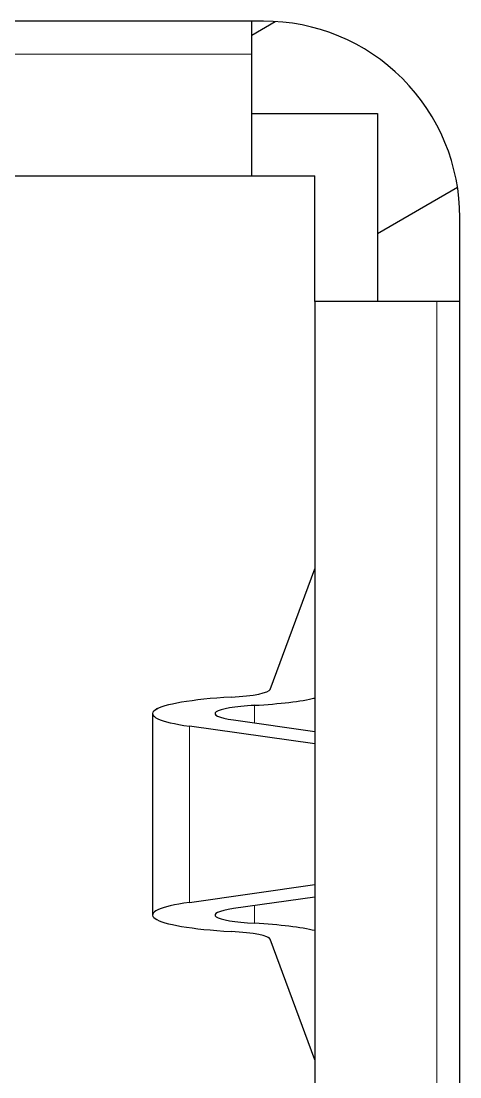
# Model space of a CAD drawing. Extents: x -260425 to 1294666, y -169889 to -2349.
# Drawn here: x 999817.7 to 999840, y -26521.3 to -26467.5 of the extents above; entities that cross this region are included whole.
import ezdxf

# ---------------------------------------------------------------- set-up
doc = ezdxf.new("R2010")
doc.units = 0
doc.header["$LTSCALE"] = 100
doc.layers.add('case', color=7, linetype='Continuous')

# ---------------------------------------------------------------- blocks, each defined once
blk = doc.blocks.new('АТС')
at = {"layer": 'case', "lineweight": 25}
for points in [[(1373, 0.992), (1373, 0.992), (1328, 0.992), (1328, 0.992)], [(1372.4, -0.687), (1372.4, -0.687), (1372.4, 0.992), (1372.4, 0.992)], [(1372.4, 0.284), (1372.4, 0.284), (1373.596, 0.975), (1373.596, 0.975)], [(1372.4, -6.887), (1372.4, -6.887), (1372.4, -0.687), (1372.4, -0.687)], [(1372.4, -3.707), (1372.4, -3.707), (1378.8, -3.707), (1378.8, -3.707)], [(1378.8, -3.707), (1378.8, -3.707), (1378.8, -13.288), (1378.8, -13.288)], [(1327.6, -6.887), (1327.6, -6.887), (1372.4, -6.887), (1372.4, -6.887)], [(1372.4, -6.887), (1372.4, -6.887), (1375.62, -6.887), (1375.62, -6.887)], [(1375.62, -13.288), (1375.62, -13.288), (1375.62, -6.887), (1375.62, -6.887)], [(1382.884, -7.486), (1382.884, -7.486), (1378.8, -9.844), (1378.8, -9.844)], [(1383, -129.008), (1383, -129.008), (1383, -9.008), (1383, -9.008)], [(1375.62, -13.288), (1375.62, -13.288), (1375.62, -125.488), (1375.62, -125.488)], [(1381.82, -13.288), (1381.82, -13.288), (1375.62, -13.288), (1375.62, -13.288)], [(1383, -13.288), (1383, -13.288), (1381.82, -13.288), (1381.82, -13.288)], [(1373.343, -33.026), (1373.343, -33.026), (1375.62, -26.888), (1375.62, -26.888)], [(1371.347, -33.422), (1372.499, -33.356), (1373.278, -33.202), (1373.343, -33.026)], [(1371.347, -33.422), (1372.499, -33.356), (1373.278, -33.202), (1373.343, -33.026)], [(1371.347, -33.422), (1372.499, -33.356), (1373.278, -33.202), (1373.343, -33.026)], [(1371.347, -33.422), (1372.499, -33.356), (1373.278, -33.202), (1373.343, -33.026)], [(1371.347, -33.422), (1372.499, -33.356), (1373.278, -33.202), (1373.343, -33.026)], [(1371.347, -33.422), (1372.499, -33.356), (1373.278, -33.202), (1373.343, -33.026)], [(1371.347, -33.422), (1372.499, -33.356), (1373.278, -33.202), (1373.343, -33.026)], [(1371.347, -33.422), (1372.499, -33.356), (1373.278, -33.202), (1373.343, -33.026)], [(1371.347, -33.422), (1372.499, -33.356), (1373.278, -33.202), (1373.343, -33.026)], [(1371.347, -33.422), (1372.499, -33.356), (1373.278, -33.202), (1373.343, -33.026)], [(1371.347, -33.422), (1372.499, -33.356), (1373.278, -33.202), (1373.343, -33.026)], [(1371.347, -33.422), (1372.499, -33.356), (1373.278, -33.202), (1373.343, -33.026)], [(1371.347, -33.422), (1372.499, -33.356), (1373.278, -33.202), (1373.343, -33.026)], [(1371.347, -33.422), (1372.499, -33.356), (1373.278, -33.202), (1373.343, -33.026)], [(1371.347, -33.422), (1372.499, -33.356), (1373.278, -33.202), (1373.343, -33.026)], [(1371.347, -33.422), (1372.499, -33.356), (1373.278, -33.202), (1373.343, -33.026)], [(1371.347, -33.422), (1372.499, -33.356), (1373.278, -33.202), (1373.343, -33.026)], [(1371.347, -33.422), (1372.499, -33.356), (1373.278, -33.202), (1373.343, -33.026)], [(1371.347, -33.422), (1372.499, -33.356), (1373.278, -33.202), (1373.343, -33.026)], [(1371.347, -33.422), (1372.499, -33.356), (1373.278, -33.202), (1373.343, -33.026)], [(1371.347, -33.422), (1372.499, -33.356), (1373.278, -33.202), (1373.343, -33.026)], [(1373.343, -33.026), (1373.343, -33.026), (1373.343, -33.026), (1373.343, -33.026)], [(1371.347, -33.422), (1371.347, -33.422), (1371.347, -33.422), (1371.347, -33.422)], [(1371.347, -33.422), (1371.347, -33.422), (1371.347, -33.422), (1371.347, -33.422)], [(1372.539, -33.839), (1373.825, -33.766), (1374.907, -33.635), (1375.62, -33.466)], [(1372.539, -33.839), (1373.825, -33.766), (1374.907, -33.635), (1375.62, -33.466)], [(1372.539, -33.839), (1373.825, -33.766), (1374.907, -33.635), (1375.62, -33.466)], [(1372.539, -33.839), (1373.825, -33.766), (1374.907, -33.635), (1375.62, -33.466)], [(1372.539, -33.839), (1373.825, -33.766), (1374.907, -33.635), (1375.62, -33.466)], [(1372.539, -33.839), (1373.825, -33.766), (1374.907, -33.635), (1375.62, -33.466)], [(1372.539, -33.839), (1373.825, -33.766), (1374.907, -33.635), (1375.62, -33.466)], [(1372.539, -33.839), (1373.825, -33.766), (1374.907, -33.635), (1375.62, -33.466)], [(1372.539, -33.839), (1373.825, -33.766), (1374.907, -33.635), (1375.62, -33.466)], [(1372.539, -33.839), (1373.825, -33.766), (1374.907, -33.635), (1375.62, -33.466)], [(1372.539, -33.84), (1373.825, -33.766), (1374.907, -33.635), (1375.62, -33.466)], [(1372.539, -33.84), (1373.825, -33.766), (1374.907, -33.635), (1375.62, -33.466)], [(1372.539, -33.84), (1373.825, -33.766), (1374.907, -33.635), (1375.62, -33.466)], [(1372.539, -33.84), (1373.825, -33.766), (1374.907, -33.635), (1375.62, -33.467)], [(1372.539, -33.84), (1373.825, -33.766), (1374.907, -33.635), (1375.62, -33.467)], [(1372.539, -33.84), (1373.825, -33.766), (1374.907, -33.635), (1375.62, -33.467)], [(1372.539, -33.84), (1373.825, -33.766), (1374.907, -33.635), (1375.62, -33.467)], [(1372.539, -33.84), (1373.825, -33.766), (1374.907, -33.635), (1375.62, -33.467)], [(1372.539, -33.84), (1373.825, -33.766), (1374.907, -33.635), (1375.62, -33.467)], [(1372.539, -33.84), (1373.825, -33.766), (1374.907, -33.635), (1375.62, -33.467)], [(1372.539, -33.84), (1373.825, -33.766), (1374.907, -33.635), (1375.62, -33.467)], [(1372.539, -33.839), (1372.539, -33.839), (1372.539, -33.84), (1372.539, -33.84)], [(1372.539, -33.839), (1372.539, -33.839), (1372.539, -33.84), (1372.539, -33.84)], [(1375.62, -33.466), (1375.62, -33.466), (1375.62, -33.467), (1375.62, -33.467)], [(1367.346, -34.262), (1367.346, -34.262), (1367.346, -44.513), (1367.346, -44.513)], [(1367.474, -34.081), (1367.474, -34.081), (1367.474, -34.082), (1367.474, -34.082)], [(1370.59, -34.171), (1370.59, -34.171), (1370.59, -34.171), (1370.59, -34.171)], [(1375.62, -35.808), (1375.62, -35.808), (1369.22, -34.902), (1369.22, -34.902)], [(1369.22, -34.902), (1369.22, -34.902), (1369.22, -34.903), (1369.22, -34.903)], [(1371.469, -34.584), (1371.469, -34.584), (1371.469, -34.584), (1371.469, -34.584)], [(1371.469, -34.584), (1371.469, -34.584), (1375.62, -35.172), (1375.62, -35.172)], [(1369.22, -43.873), (1369.22, -43.873), (1375.62, -42.967), (1375.62, -42.967)], [(1369.22, -43.873), (1369.22, -43.873), (1369.22, -43.873), (1369.22, -43.873)], [(1375.62, -43.603), (1375.62, -43.603), (1371.469, -44.191), (1371.469, -44.191)], [(1370.59, -44.604), (1370.59, -44.604), (1370.59, -44.604), (1370.59, -44.604)], [(1371.469, -44.191), (1371.469, -44.191), (1371.469, -44.191), (1371.469, -44.191)], [(1367.474, -44.694), (1367.474, -44.694), (1367.474, -44.694), (1367.474, -44.694)], [(1372.539, -44.936), (1372.539, -44.936), (1372.539, -44.936), (1372.539, -44.936)], [(1375.62, -45.309), (1374.907, -45.14), (1373.825, -45.009), (1372.539, -44.936)], [(1372.539, -44.936), (1372.539, -44.936), (1372.539, -44.936), (1372.539, -44.936)], [(1375.62, -45.309), (1374.907, -45.14), (1373.825, -45.009), (1372.539, -44.936)], [(1375.62, -45.309), (1374.907, -45.14), (1373.825, -45.009), (1372.539, -44.936)], [(1375.62, -45.309), (1374.907, -45.14), (1373.825, -45.009), (1372.539, -44.936)], [(1375.62, -45.309), (1374.907, -45.14), (1373.825, -45.009), (1372.539, -44.936)], [(1375.62, -45.309), (1374.907, -45.14), (1373.825, -45.009), (1372.539, -44.936)], [(1375.62, -45.309), (1374.907, -45.14), (1373.825, -45.009), (1372.539, -44.936)], [(1375.62, -45.309), (1374.907, -45.14), (1373.825, -45.009), (1372.539, -44.936)], [(1375.62, -45.309), (1374.907, -45.14), (1373.825, -45.009), (1372.539, -44.936)], [(1375.62, -45.309), (1374.907, -45.14), (1373.825, -45.009), (1372.539, -44.936)], [(1375.62, -45.309), (1374.907, -45.14), (1373.825, -45.009), (1372.539, -44.936)], [(1375.62, -45.309), (1374.907, -45.14), (1373.825, -45.009), (1372.539, -44.936)], [(1375.62, -45.309), (1374.907, -45.14), (1373.825, -45.009), (1372.539, -44.936)], [(1375.62, -45.309), (1374.907, -45.14), (1373.825, -45.01), (1372.539, -44.936)], [(1375.62, -45.309), (1374.907, -45.14), (1373.825, -45.01), (1372.539, -44.936)], [(1375.62, -45.309), (1374.907, -45.14), (1373.825, -45.01), (1372.539, -44.936)], [(1375.62, -45.309), (1374.907, -45.141), (1373.825, -45.01), (1372.539, -44.936)], [(1375.62, -45.309), (1374.907, -45.141), (1373.825, -45.01), (1372.539, -44.936)], [(1375.62, -45.309), (1374.907, -45.141), (1373.825, -45.01), (1372.539, -44.936)], [(1375.62, -45.309), (1374.907, -45.141), (1373.825, -45.01), (1372.539, -44.936)], [(1375.62, -45.309), (1374.907, -45.141), (1373.825, -45.01), (1372.539, -44.936)], [(1373.343, -45.749), (1373.278, -45.573), (1372.499, -45.419), (1371.347, -45.353)], [(1371.347, -45.353), (1371.347, -45.353), (1371.347, -45.353), (1371.347, -45.353)], [(1373.343, -45.749), (1373.278, -45.573), (1372.499, -45.419), (1371.347, -45.353)], [(1373.343, -45.749), (1373.278, -45.573), (1372.499, -45.419), (1371.347, -45.353)], [(1373.343, -45.749), (1373.278, -45.573), (1372.499, -45.419), (1371.347, -45.353)], [(1373.343, -45.749), (1373.278, -45.573), (1372.499, -45.419), (1371.347, -45.353)], [(1373.343, -45.749), (1373.278, -45.573), (1372.499, -45.419), (1371.347, -45.353)], [(1373.343, -45.749), (1373.278, -45.573), (1372.499, -45.419), (1371.347, -45.353)], [(1373.343, -45.749), (1373.278, -45.574), (1372.499, -45.419), (1371.347, -45.353)], [(1373.343, -45.749), (1373.278, -45.574), (1372.499, -45.419), (1371.347, -45.353)], [(1373.343, -45.749), (1373.278, -45.574), (1372.499, -45.419), (1371.347, -45.353)], [(1373.343, -45.749), (1373.278, -45.574), (1372.499, -45.419), (1371.347, -45.353)], [(1373.343, -45.749), (1373.278, -45.574), (1372.499, -45.419), (1371.347, -45.353)], [(1373.343, -45.749), (1373.278, -45.574), (1372.499, -45.419), (1371.347, -45.353)], [(1373.343, -45.749), (1373.278, -45.574), (1372.499, -45.419), (1371.347, -45.353)], [(1373.343, -45.749), (1373.278, -45.574), (1372.499, -45.419), (1371.347, -45.353)], [(1373.343, -45.749), (1373.278, -45.574), (1372.499, -45.419), (1371.347, -45.353)], [(1373.343, -45.749), (1373.278, -45.574), (1372.499, -45.419), (1371.347, -45.353)], [(1373.343, -45.749), (1373.278, -45.574), (1372.499, -45.419), (1371.347, -45.353)], [(1373.343, -45.749), (1373.278, -45.574), (1372.499, -45.419), (1371.347, -45.353)], [(1373.343, -45.749), (1373.278, -45.574), (1372.499, -45.419), (1371.347, -45.353)], [(1373.343, -45.749), (1373.278, -45.574), (1372.499, -45.419), (1371.347, -45.353)], [(1371.347, -45.353), (1371.347, -45.353), (1371.347, -45.353), (1371.347, -45.353)], [(1375.62, -45.309), (1375.62, -45.309), (1375.62, -45.309), (1375.62, -45.309)], [(1375.62, -51.887), (1375.62, -51.887), (1373.343, -45.749), (1373.343, -45.749)], [(1373.343, -45.749), (1373.343, -45.749), (1373.343, -45.749), (1373.343, -45.749)]]:
    blk.add_open_spline(points, degree=3, dxfattribs=at)
for points in [[(1383, -9.008), (1383, -6.355), (1381.946, -3.812), (1380.071, -1.936), (1380.071, -1.936), (1378.196, -0.061), (1375.652, 0.992), (1373, 0.992)], [(1371.347, -33.422), (1369.356, -33.536), (1367.902, -33.784), (1367.474, -34.081), (1367.474, -34.081), (1367.046, -34.379), (1367.702, -34.688), (1369.22, -34.902)], [(1371.347, -33.422), (1369.356, -33.536), (1367.902, -33.784), (1367.474, -34.081), (1367.474, -34.081), (1367.046, -34.379), (1367.702, -34.688), (1369.22, -34.902)], [(1371.347, -33.422), (1369.356, -33.536), (1367.902, -33.784), (1367.474, -34.081), (1367.474, -34.081), (1367.046, -34.379), (1367.702, -34.688), (1369.22, -34.902)], [(1371.347, -33.422), (1369.356, -33.536), (1367.902, -33.784), (1367.474, -34.081), (1367.474, -34.081), (1367.046, -34.379), (1367.702, -34.688), (1369.22, -34.902)], [(1371.347, -33.422), (1369.356, -33.536), (1367.902, -33.784), (1367.474, -34.081), (1367.474, -34.081), (1367.046, -34.379), (1367.702, -34.688), (1369.22, -34.902)], [(1371.347, -33.422), (1369.356, -33.536), (1367.902, -33.784), (1367.474, -34.081), (1367.474, -34.081), (1367.046, -34.379), (1367.702, -34.688), (1369.22, -34.903)], [(1371.347, -33.422), (1369.356, -33.536), (1367.902, -33.784), (1367.474, -34.081), (1367.474, -34.081), (1367.046, -34.379), (1367.702, -34.688), (1369.22, -34.903)], [(1371.347, -33.422), (1369.356, -33.536), (1367.902, -33.784), (1367.474, -34.082), (1367.474, -34.082), (1367.046, -34.379), (1367.702, -34.688), (1369.22, -34.903)], [(1371.347, -33.422), (1369.356, -33.536), (1367.902, -33.784), (1367.474, -34.082), (1367.474, -34.082), (1367.046, -34.379), (1367.702, -34.688), (1369.22, -34.903)], [(1371.347, -33.422), (1369.356, -33.536), (1367.902, -33.784), (1367.474, -34.082), (1367.474, -34.082), (1367.046, -34.379), (1367.702, -34.688), (1369.22, -34.903)], [(1371.347, -33.422), (1369.356, -33.536), (1367.902, -33.784), (1367.474, -34.082), (1367.474, -34.082), (1367.046, -34.379), (1367.702, -34.688), (1369.22, -34.903)], [(1371.347, -33.422), (1369.356, -33.536), (1367.902, -33.784), (1367.474, -34.082), (1367.474, -34.082), (1367.046, -34.379), (1367.702, -34.688), (1369.22, -34.903)], [(1371.347, -33.422), (1369.356, -33.536), (1367.902, -33.784), (1367.474, -34.082), (1367.474, -34.082), (1367.046, -34.379), (1367.702, -34.688), (1369.22, -34.903)], [(1371.347, -33.422), (1369.356, -33.536), (1367.902, -33.784), (1367.474, -34.082), (1367.474, -34.082), (1367.046, -34.379), (1367.702, -34.688), (1369.22, -34.903)], [(1371.347, -33.422), (1369.356, -33.536), (1367.902, -33.784), (1367.474, -34.082), (1367.474, -34.082), (1367.046, -34.379), (1367.702, -34.688), (1369.22, -34.903)], [(1371.347, -33.422), (1369.356, -33.536), (1367.902, -33.784), (1367.474, -34.082), (1367.474, -34.082), (1367.046, -34.379), (1367.702, -34.688), (1369.22, -34.903)], [(1371.347, -33.422), (1369.356, -33.536), (1367.902, -33.784), (1367.474, -34.082), (1367.474, -34.082), (1367.046, -34.379), (1367.702, -34.688), (1369.22, -34.903)], [(1371.347, -33.422), (1369.356, -33.536), (1367.902, -33.784), (1367.474, -34.082), (1367.474, -34.082), (1367.046, -34.379), (1367.702, -34.688), (1369.22, -34.903)], [(1371.347, -33.422), (1369.356, -33.536), (1367.902, -33.784), (1367.474, -34.082), (1367.474, -34.082), (1367.046, -34.379), (1367.702, -34.688), (1369.22, -34.903)], [(1371.347, -33.422), (1369.356, -33.536), (1367.902, -33.784), (1367.474, -34.082), (1367.474, -34.082), (1367.046, -34.38), (1367.702, -34.688), (1369.22, -34.903)], [(1371.347, -33.422), (1369.356, -33.536), (1367.902, -33.784), (1367.474, -34.082), (1367.474, -34.082), (1367.046, -34.38), (1367.702, -34.688), (1369.22, -34.903)], [(1372.539, -33.839), (1371.537, -33.897), (1370.806, -34.021), (1370.59, -34.171), (1370.59, -34.171), (1370.375, -34.321), (1370.705, -34.476), (1371.469, -34.584)], [(1372.539, -33.839), (1371.537, -33.897), (1370.806, -34.021), (1370.59, -34.171), (1370.59, -34.171), (1370.375, -34.321), (1370.705, -34.476), (1371.469, -34.584)], [(1372.539, -33.839), (1371.537, -33.897), (1370.806, -34.021), (1370.59, -34.171), (1370.59, -34.171), (1370.375, -34.321), (1370.705, -34.476), (1371.469, -34.584)], [(1372.539, -33.839), (1371.537, -33.897), (1370.806, -34.021), (1370.59, -34.171), (1370.59, -34.171), (1370.375, -34.321), (1370.705, -34.476), (1371.469, -34.584)], [(1372.539, -33.839), (1371.537, -33.897), (1370.806, -34.021), (1370.59, -34.171), (1370.59, -34.171), (1370.375, -34.321), (1370.705, -34.476), (1371.469, -34.584)], [(1372.539, -33.839), (1371.537, -33.897), (1370.806, -34.021), (1370.59, -34.171), (1370.59, -34.171), (1370.375, -34.321), (1370.705, -34.476), (1371.469, -34.584)], [(1372.539, -33.839), (1371.537, -33.897), (1370.806, -34.021), (1370.59, -34.171), (1370.59, -34.171), (1370.375, -34.321), (1370.705, -34.476), (1371.469, -34.584)], [(1372.539, -33.839), (1371.537, -33.897), (1370.806, -34.021), (1370.59, -34.171), (1370.59, -34.171), (1370.375, -34.321), (1370.705, -34.476), (1371.469, -34.584)], [(1372.539, -33.839), (1371.537, -33.897), (1370.806, -34.021), (1370.59, -34.171), (1370.59, -34.171), (1370.375, -34.321), (1370.705, -34.476), (1371.469, -34.584)], [(1372.539, -33.839), (1371.537, -33.897), (1370.806, -34.021), (1370.59, -34.171), (1370.59, -34.171), (1370.375, -34.321), (1370.705, -34.476), (1371.469, -34.584)], [(1372.539, -33.84), (1371.537, -33.897), (1370.806, -34.021), (1370.59, -34.171), (1370.59, -34.171), (1370.375, -34.321), (1370.705, -34.476), (1371.469, -34.584)], [(1372.539, -33.84), (1371.537, -33.897), (1370.806, -34.021), (1370.59, -34.171), (1370.59, -34.171), (1370.375, -34.321), (1370.705, -34.476), (1371.469, -34.584)], [(1372.539, -33.84), (1371.537, -33.897), (1370.806, -34.021), (1370.59, -34.171), (1370.59, -34.171), (1370.375, -34.321), (1370.705, -34.476), (1371.469, -34.584)], [(1372.539, -33.84), (1371.537, -33.897), (1370.806, -34.021), (1370.59, -34.171), (1370.59, -34.171), (1370.375, -34.321), (1370.705, -34.476), (1371.469, -34.584)], [(1372.539, -33.84), (1371.537, -33.897), (1370.806, -34.021), (1370.59, -34.171), (1370.59, -34.171), (1370.375, -34.321), (1370.705, -34.476), (1371.469, -34.584)], [(1372.539, -33.84), (1371.537, -33.897), (1370.806, -34.021), (1370.59, -34.171), (1370.59, -34.171), (1370.375, -34.321), (1370.705, -34.476), (1371.469, -34.584)], [(1372.539, -33.84), (1371.537, -33.897), (1370.806, -34.021), (1370.59, -34.171), (1370.59, -34.171), (1370.375, -34.321), (1370.705, -34.476), (1371.469, -34.584)], [(1372.539, -33.84), (1371.537, -33.897), (1370.806, -34.022), (1370.59, -34.171), (1370.59, -34.171), (1370.375, -34.321), (1370.705, -34.476), (1371.469, -34.584)], [(1372.539, -33.84), (1371.537, -33.897), (1370.806, -34.022), (1370.59, -34.171), (1370.59, -34.171), (1370.375, -34.321), (1370.705, -34.476), (1371.469, -34.584)], [(1372.539, -33.84), (1371.537, -33.897), (1370.806, -34.022), (1370.59, -34.171), (1370.59, -34.171), (1370.375, -34.321), (1370.705, -34.476), (1371.469, -34.584)], [(1372.539, -33.84), (1371.537, -33.897), (1370.806, -34.022), (1370.59, -34.171), (1370.59, -34.171), (1370.375, -34.321), (1370.705, -34.476), (1371.469, -34.584)], [(1369.22, -43.873), (1367.702, -44.087), (1367.046, -44.396), (1367.474, -44.694), (1367.474, -44.694), (1367.902, -44.991), (1369.356, -45.239), (1371.347, -45.353)], [(1369.22, -43.873), (1367.702, -44.087), (1367.046, -44.396), (1367.474, -44.694), (1367.474, -44.694), (1367.902, -44.991), (1369.356, -45.239), (1371.347, -45.353)], [(1369.22, -43.873), (1367.702, -44.088), (1367.046, -44.396), (1367.474, -44.694), (1367.474, -44.694), (1367.902, -44.991), (1369.356, -45.239), (1371.347, -45.353)], [(1369.22, -43.873), (1367.702, -44.088), (1367.046, -44.396), (1367.474, -44.694), (1367.474, -44.694), (1367.902, -44.991), (1369.356, -45.239), (1371.347, -45.353)], [(1369.22, -43.873), (1367.702, -44.088), (1367.046, -44.396), (1367.474, -44.694), (1367.474, -44.694), (1367.902, -44.991), (1369.356, -45.239), (1371.347, -45.353)], [(1369.22, -43.873), (1367.702, -44.088), (1367.046, -44.396), (1367.474, -44.694), (1367.474, -44.694), (1367.902, -44.992), (1369.356, -45.239), (1371.347, -45.353)], [(1369.22, -43.873), (1367.702, -44.088), (1367.046, -44.396), (1367.474, -44.694), (1367.474, -44.694), (1367.902, -44.992), (1369.356, -45.239), (1371.347, -45.353)], [(1369.22, -43.873), (1367.702, -44.088), (1367.046, -44.396), (1367.474, -44.694), (1367.474, -44.694), (1367.902, -44.992), (1369.356, -45.239), (1371.347, -45.353)], [(1369.22, -43.873), (1367.702, -44.088), (1367.046, -44.396), (1367.474, -44.694), (1367.474, -44.694), (1367.902, -44.992), (1369.356, -45.239), (1371.347, -45.353)], [(1369.22, -43.873), (1367.702, -44.088), (1367.046, -44.396), (1367.474, -44.694), (1367.474, -44.694), (1367.902, -44.992), (1369.356, -45.239), (1371.347, -45.353)], [(1369.22, -43.873), (1367.702, -44.088), (1367.046, -44.396), (1367.474, -44.694), (1367.474, -44.694), (1367.902, -44.992), (1369.356, -45.239), (1371.347, -45.353)], [(1369.22, -43.873), (1367.702, -44.088), (1367.046, -44.396), (1367.474, -44.694), (1367.474, -44.694), (1367.902, -44.992), (1369.356, -45.239), (1371.347, -45.353)], [(1369.22, -43.873), (1367.702, -44.088), (1367.046, -44.396), (1367.474, -44.694), (1367.474, -44.694), (1367.902, -44.992), (1369.356, -45.239), (1371.347, -45.353)], [(1369.22, -43.873), (1367.702, -44.088), (1367.046, -44.396), (1367.474, -44.694), (1367.474, -44.694), (1367.902, -44.992), (1369.356, -45.239), (1371.347, -45.353)], [(1369.22, -43.873), (1367.702, -44.088), (1367.046, -44.396), (1367.474, -44.694), (1367.474, -44.694), (1367.902, -44.992), (1369.356, -45.239), (1371.347, -45.353)], [(1369.22, -43.873), (1367.702, -44.088), (1367.046, -44.396), (1367.474, -44.694), (1367.474, -44.694), (1367.902, -44.992), (1369.356, -45.239), (1371.347, -45.353)], [(1369.22, -43.873), (1367.702, -44.088), (1367.046, -44.396), (1367.474, -44.694), (1367.474, -44.694), (1367.902, -44.992), (1369.356, -45.239), (1371.347, -45.353)], [(1369.22, -43.873), (1367.702, -44.088), (1367.046, -44.396), (1367.474, -44.694), (1367.474, -44.694), (1367.902, -44.992), (1369.356, -45.239), (1371.347, -45.353)], [(1369.22, -43.873), (1367.702, -44.088), (1367.046, -44.396), (1367.474, -44.694), (1367.474, -44.694), (1367.902, -44.992), (1369.356, -45.239), (1371.347, -45.353)], [(1369.22, -43.873), (1367.702, -44.088), (1367.046, -44.396), (1367.474, -44.694), (1367.474, -44.694), (1367.902, -44.992), (1369.356, -45.239), (1371.347, -45.353)], [(1369.22, -43.873), (1367.702, -44.088), (1367.046, -44.396), (1367.474, -44.694), (1367.474, -44.694), (1367.902, -44.992), (1369.356, -45.239), (1371.347, -45.353)], [(1371.469, -44.191), (1370.705, -44.299), (1370.375, -44.454), (1370.59, -44.604), (1370.59, -44.604), (1370.806, -44.754), (1371.537, -44.878), (1372.539, -44.936)], [(1371.469, -44.191), (1370.705, -44.299), (1370.375, -44.454), (1370.59, -44.604), (1370.59, -44.604), (1370.806, -44.754), (1371.537, -44.878), (1372.539, -44.936)], [(1371.469, -44.191), (1370.705, -44.299), (1370.375, -44.454), (1370.59, -44.604), (1370.59, -44.604), (1370.806, -44.754), (1371.537, -44.878), (1372.539, -44.936)], [(1371.469, -44.191), (1370.705, -44.299), (1370.375, -44.454), (1370.59, -44.604), (1370.59, -44.604), (1370.806, -44.754), (1371.537, -44.878), (1372.539, -44.936)], [(1371.469, -44.191), (1370.705, -44.299), (1370.375, -44.454), (1370.59, -44.604), (1370.59, -44.604), (1370.806, -44.754), (1371.537, -44.878), (1372.539, -44.936)], [(1371.469, -44.191), (1370.705, -44.299), (1370.375, -44.454), (1370.59, -44.604), (1370.59, -44.604), (1370.806, -44.754), (1371.537, -44.878), (1372.539, -44.936)], [(1371.469, -44.191), (1370.705, -44.299), (1370.375, -44.454), (1370.59, -44.604), (1370.59, -44.604), (1370.806, -44.754), (1371.537, -44.878), (1372.539, -44.936)], [(1371.469, -44.191), (1370.705, -44.299), (1370.375, -44.454), (1370.59, -44.604), (1370.59, -44.604), (1370.806, -44.754), (1371.537, -44.878), (1372.539, -44.936)], [(1371.469, -44.191), (1370.705, -44.299), (1370.375, -44.454), (1370.59, -44.604), (1370.59, -44.604), (1370.806, -44.754), (1371.537, -44.878), (1372.539, -44.936)], [(1371.469, -44.191), (1370.705, -44.299), (1370.375, -44.454), (1370.59, -44.604), (1370.59, -44.604), (1370.806, -44.754), (1371.537, -44.878), (1372.539, -44.936)], [(1371.469, -44.191), (1370.705, -44.299), (1370.375, -44.454), (1370.59, -44.604), (1370.59, -44.604), (1370.806, -44.754), (1371.537, -44.879), (1372.539, -44.936)], [(1371.469, -44.191), (1370.705, -44.299), (1370.375, -44.454), (1370.59, -44.604), (1370.59, -44.604), (1370.806, -44.754), (1371.537, -44.879), (1372.539, -44.936)], [(1371.469, -44.191), (1370.705, -44.299), (1370.375, -44.454), (1370.59, -44.604), (1370.59, -44.604), (1370.806, -44.754), (1371.537, -44.879), (1372.539, -44.936)], [(1371.469, -44.191), (1370.705, -44.299), (1370.375, -44.454), (1370.59, -44.604), (1370.59, -44.604), (1370.806, -44.754), (1371.537, -44.879), (1372.539, -44.936)], [(1371.469, -44.191), (1370.705, -44.299), (1370.375, -44.454), (1370.59, -44.604), (1370.59, -44.604), (1370.806, -44.754), (1371.537, -44.879), (1372.539, -44.936)], [(1371.469, -44.191), (1370.705, -44.299), (1370.375, -44.454), (1370.59, -44.604), (1370.59, -44.604), (1370.806, -44.754), (1371.537, -44.879), (1372.539, -44.936)], [(1371.469, -44.191), (1370.705, -44.299), (1370.375, -44.454), (1370.59, -44.604), (1370.59, -44.604), (1370.806, -44.754), (1371.537, -44.879), (1372.539, -44.936)], [(1371.469, -44.191), (1370.705, -44.299), (1370.375, -44.454), (1370.59, -44.604), (1370.59, -44.604), (1370.806, -44.754), (1371.537, -44.879), (1372.539, -44.936)], [(1371.469, -44.191), (1370.705, -44.299), (1370.375, -44.454), (1370.59, -44.604), (1370.59, -44.604), (1370.806, -44.754), (1371.537, -44.879), (1372.539, -44.936)], [(1371.469, -44.191), (1370.705, -44.299), (1370.375, -44.454), (1370.59, -44.604), (1370.59, -44.604), (1370.806, -44.754), (1371.537, -44.879), (1372.539, -44.936)], [(1371.469, -44.191), (1370.705, -44.299), (1370.375, -44.454), (1370.59, -44.604), (1370.59, -44.604), (1370.806, -44.754), (1371.537, -44.879), (1372.539, -44.936)]]:
    blk.add_open_spline(points, degree=3, knots=[0, 0, 0, 0, 0.333333, 0.333333, 0.333333, 0.333333, 1, 1, 1, 1], dxfattribs=at)
at = {"layer": 'case', "lineweight": 18}
for points in [[(1372.4, -0.687), (1372.4, -0.687), (1327.6, -0.687), (1327.6, -0.687)], [(1381.82, -125.488), (1381.82, -125.488), (1381.82, -13.288), (1381.82, -13.288)], [(1372.539, -33.839), (1372.539, -33.839), (1372.539, -34.736), (1372.539, -34.736)], [(1369.22, -34.902), (1369.22, -34.902), (1369.22, -43.873), (1369.22, -43.873)], [(1372.539, -44.039), (1372.539, -44.039), (1372.539, -44.936), (1372.539, -44.936)]]:
    blk.add_open_spline(points, degree=3, dxfattribs=at)

msp = doc.modelspace()

# ---------------------------------------------------------------- block references
msp.add_blockref('АТС', (998457.029, -26468.524))

doc.saveas('drawing.dxf')
